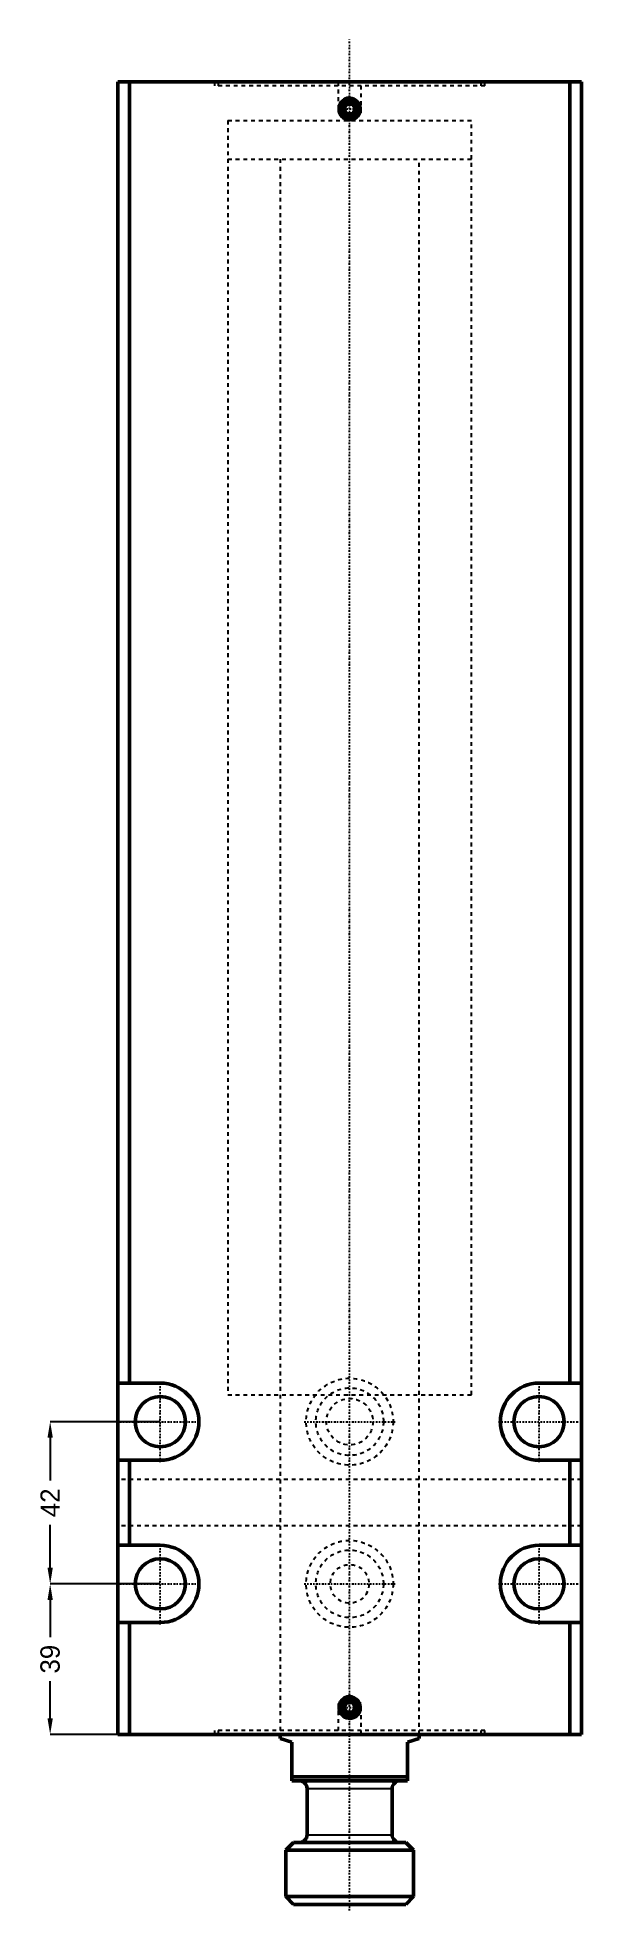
# Model space of a CAD drawing. Header units: millimetres. Extents: x -81 to 60, y -46 to 440.
import ezdxf

# ---------------------------------------------------------------- set-up
doc = ezdxf.new("R2010")
doc.units = ezdxf.units.MM
doc.linetypes.add('Center', pattern=[1.5, 0.45, -0.5, 0.05, -0.5])
doc.linetypes.add('Dashed', pattern=[2, 1, -1])
for name, color, linetype, lineweight in [('2d ConnectionPoints', 7, 'Continuous', 50), ('AM_0', 7, 'Continuous', 50), ('AM_4', 3, 'Continuous', 25), ('AM_5', 3, 'Continuous', 25), ('AM_7', 7, 'Center', 25), ('AM_9', 6, 'Dashed', 25)]:
    doc.layers.add(name, color=color, linetype=linetype, lineweight=lineweight)
doc.dimstyles.new('ISO-25', dxfattribs={"dimtxt": 2.5, "dimasz": 2.5, "dimexe": 1.25, "dimexo": 0.625, "dimtad": 1, "dimtxsty": 'Standard', "dimcen": 2.5, "dimadec": 0, "dimazin": 0, "dimtfac": 1, "dimtmove": 0, "dimatfit": 3, "dimfxl": 0, "dimarcsym": 0})

# ---------------------------------------------------------------- blocks, each defined once
blk = doc.blocks.new('1_JECX_MF_TLA_63_320_0_rod__0_in_JECX_MF_160_J_TLA_63_320_0__4')
at = {"layer": 'AM_0'}
for p, q in [((-18, 0), (-18, -1.03)), ((18, -1.03), (18, 0)), ((-15, -2), (-18, -1.03)), ((-15, -12), (-15, -2)), ((18, -1.03), (15, -2)), ((15, -2), (15, -12)), ((-15, -11), (15, -11)), ((-15, -12), (15, -12)), ((-11, -14), (-11, -26)), ((11, -26), (11, -14)), ((-14.5, -28), (-16.5, -30)), ((-14.5, -28), (14.5, -28)), ((16.5, -30), (14.5, -28)), ((-16.5, -30), (16.5, -30)), ((-16.5, -30), (-16.5, -42)), ((16.5, -42), (16.5, -30)), ((-16.5, -42), (-14.5, -44)), ((-16.5, -42), (16.5, -42)), ((14.5, -44), (16.5, -42)), ((-14.5, -44), (14.5, -44))]:
    blk.add_line(p, q, dxfattribs=at)
for centre, start, end in [((-13, -14), 360, 90), ((13, -14), 90, 180), ((-13, -26), 270, 0), ((13, -26), 180, 270)]:
    blk.add_arc(centre, 2, start, end, dxfattribs=at)
at = {"layer": 'AM_4'}
for p, q in [((-11, -14), (11, -14)), ((-11, -26), (11, -26))]:
    blk.add_line(p, q, dxfattribs=at)
at = {"layer": 'AM_7'}
blk.add_line((0, -45.6), (0, 439.5), dxfattribs=at)
at = {"layer": 'AM_9'}
for p, q in [((-31.5, 418), (31.5, 418)), ((-31.5, 418), (-31.5, 408)), ((31.5, 408), (31.5, 418)), ((-31.5, 408), (31.5, 408)), ((-18, 408), (-18, 0)), ((18, 0), (18, 408))]:
    blk.add_line(p, q, dxfattribs=at)
blk = doc.blocks.new('2_JECX_MF_EXLA_63_320_0_body__0_in_JECX_MF_160_J_TLA_63_320_0__4')
at = {"layer": 'AM_0'}
for p, q in [((60, 428), (-60, 428)), ((-60, 428), (-60, 0)), ((-57, 428), (-57, 91)), ((57, 428), (57, 91)), ((60, 428), (60, 0)), ((-0.72, 422.25), (-1.44, 421)), ((0.72, 422.25), (-0.72, 422.25)), ((1.44, 421), (0.72, 422.25)), ((-1.44, 421), (-0.72, 419.75)), ((-0.72, 419.75), (0.72, 419.75)), ((0.72, 419.75), (1.44, 421)), ((-49, 91), (-60, 91)), ((60, 91), (49, 91)), ((-60, 71), (-49, 71)), ((-57, 71), (-57, 49)), ((49, 71), (60, 71)), ((57, 71), (57, 49)), ((-49, 49), (-60, 49)), ((60, 49), (49, 49)), ((-60, 29), (-49, 29)), ((-57, 29), (-57, 0)), ((49, 29), (60, 29)), ((57, 29), (57, 0)), ((-0.72, 8.25), (-1.44, 7)), ((-1.44, 7), (-0.72, 5.75)), ((0.72, 8.25), (-0.72, 8.25)), ((-0.72, 5.75), (0.72, 5.75)), ((1.44, 7), (0.72, 8.25)), ((0.72, 5.75), (1.44, 7)), ((60, 0), (-60, 0))]:
    blk.add_line(p, q, dxfattribs=at)
for centre, radius in [((0, 421), 2.73), ((0, 421), 2.4), ((0, 421), 1.9), ((-49, 81), 6.5), ((49, 81), 6.5), ((-49, 39), 6.5), ((49, 39), 6.5), ((0, 7), 2.73), ((0, 7), 2.4), ((0, 7), 1.9)]:
    blk.add_circle(centre, radius, dxfattribs=at)
for centre, start, end in [((-49, 81), 270, 90), ((49, 81), 90, 270), ((-49, 39), 270, 90), ((49, 39), 90, 270)]:
    blk.add_arc(centre, 10, start, end, dxfattribs=at)
at = {"layer": 'AM_5'}
for centre in [(0, 421), (0, 7)]:
    blk.add_arc(centre, 3, 75, 15, dxfattribs=at)
at = {"layer": 'AM_7'}
for p, q in [((-3.15, 421), (3.15, 421)), ((-49, 70.5), (-49, 91.5)), ((49, 70.5), (49, 91.5)), ((-59.5, 81), (-38.5, 81)), ((-11.81, 81), (11.81, 81)), ((38.5, 81), (59.5, 81)), ((-49, 28.5), (-49, 49.5)), ((49, 28.5), (49, 49.5)), ((-59.5, 39), (-38.5, 39)), ((-11.81, 39), (11.81, 39)), ((38.5, 39), (59.5, 39)), ((-3.15, 7), (3.15, 7))]:
    blk.add_line(p, q, dxfattribs=at)
at = {"layer": 'AM_9'}
for p, q in [((-35, 428), (-35, 427)), ((35, 427), (-35, 427)), ((-34, 428), (-34, 427)), ((-3, 428), (-3, 420)), ((3, 420), (3, 428)), ((34, 427), (34, 428)), ((35, 427), (35, 428)), ((-31.5, 418), (31.5, 418)), ((-31.5, 418), (-31.5, 88)), ((-3, 420), (3, 420)), ((-3, 420), (0, 418.27)), ((0, 418.27), (3, 420)), ((31.5, 88), (31.5, 418)), ((-31.5, 88), (31.5, 88)), ((-18, 88), (-18, 0)), ((18, 0), (18, 88)), ((60, 66), (-60, 66)), ((60, 54), (-60, 54)), ((0, 9.73), (-3, 8)), ((3, 8), (0, 9.73)), ((-3, 8), (3, 8)), ((-3, 8), (-3, 0)), ((3, 0), (3, 8)), ((35, 1), (-35, 1)), ((-35, 1), (-35, 0)), ((-34, 1), (-34, 0)), ((34, 0), (34, 1)), ((35, 0), (35, 1))]:
    blk.add_line(p, q, dxfattribs=at)
for centre, radius in [((0, 81), 11.25), ((0, 81), 8.75), ((0, 81), 6), ((0, 39), 11.25), ((0, 39), 8.75), ((0, 39), 5)]:
    blk.add_circle(centre, radius, dxfattribs=at)
blk = doc.blocks.new('*D3')
at = {"layer": 'AM_5', "color": 0, "lineweight": -2}
for p, q in [((-49, 81), (-77.5, 81)), ((-77.5, 76.83), (-77.5, 65.75)), ((-77.5, 43.17), (-77.5, 54.25)), ((-49, 39), (-77.5, 39))]:
    blk.add_line(p, q, dxfattribs=at)
at = {"layer": 'AM_5', "color": 0}
for points in [[(-76.81, 76.83), (-78.19, 76.83), (-77.5, 81)], [(-78.19, 43.17), (-76.81, 43.17), (-77.5, 39)]]:
    blk.add_solid(points, dxfattribs=at)
at = {"layer": 'Defpoints', "color": 0}
for p in [(-77.5, 81), (-49, 81), (-49, 39)]:
    blk.add_point(p, dxfattribs=at)
at = {"layer": 'AM_5', "color": 0, "insert": (-77.5, 60), "char_height": 5, "attachment_point": 5, "rotation": 90}
blk.add_mtext('42', dxfattribs=at)
blk = doc.blocks.new('*D4')
at = {"layer": 'AM_5', "color": 0, "lineweight": -2}
for p, q in [((-49, 39), (-77.5, 39)), ((-77.5, 34.83), (-77.5, 25.22)), ((-77.5, 4.17), (-77.5, 13.78)), ((-60, 0), (-77.5, 0))]:
    blk.add_line(p, q, dxfattribs=at)
at = {"layer": 'AM_5', "color": 0}
for points in [[(-76.81, 34.83), (-78.19, 34.83), (-77.5, 39)], [(-78.19, 4.17), (-76.81, 4.17), (-77.5, 0)]]:
    blk.add_solid(points, dxfattribs=at)
at = {"layer": 'Defpoints', "color": 0}
for p in [(-49, 39), (-77.5, 0), (-60, 0)]:
    blk.add_point(p, dxfattribs=at)
at = {"layer": 'AM_5', "color": 0, "insert": (-77.5, 19.5), "char_height": 5, "attachment_point": 5, "rotation": 90}
blk.add_mtext('39', dxfattribs=at)

msp = doc.modelspace()

# ---------------------------------------------------------------- linework, layer by layer
at = {"layer": '2d ConnectionPoints'}
msp.add_point((0, 0), dxfattribs=at)

# ---------------------------------------------------------------- block references
for name in ['1_JECX_MF_TLA_63_320_0_rod__0_in_JECX_MF_160_J_TLA_63_320_0__4', '2_JECX_MF_EXLA_63_320_0_body__0_in_JECX_MF_160_J_TLA_63_320_0__4']:
    msp.add_blockref(name, (0, 0))

# ---------------------------------------------------------------- dimensions: what is measured, and where the dimension line sits
at = {"layer": 'AM_5'}
for base, p2, text, picture, middle in [((-77.5, 81), (-49, 81), '42', '*D3', (-77.5, 60)), ((-77.5, 0), (-60, 0), '39', '*D4', (-77.5, 19.5))]:
    dim = msp.add_linear_dim(base=base, p1=(-49, 39), p2=p2, angle=90, text=text, dimstyle='ISO-25', override={"dimtxt": 5, "dimasz": 4.166667, "dimexe": 0, "dimexo": 0, "dimgap": 1.5}, dxfattribs=at)
    dim.commit()
    dim.dimension.update_dxf_attribs({"geometry": picture, "text_midpoint": middle, "dimtype": 160, "text_rotation": 90})

doc.saveas('drawing.dxf')
